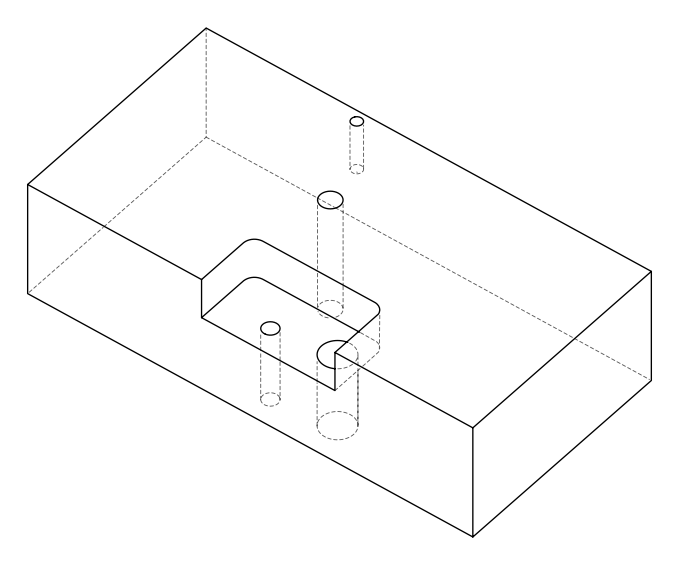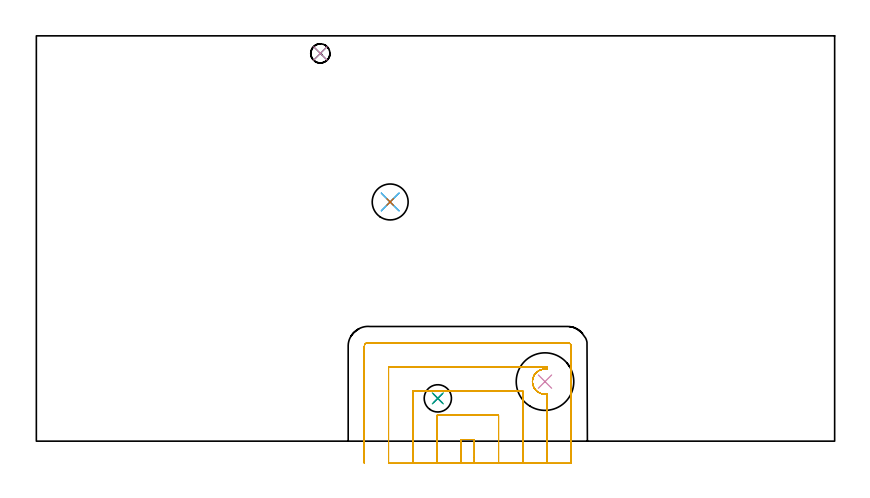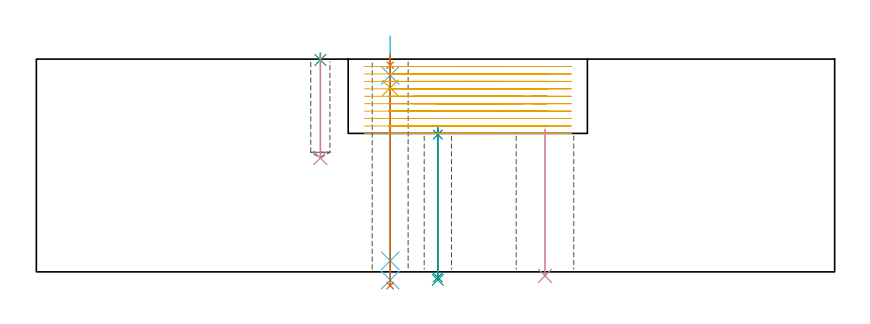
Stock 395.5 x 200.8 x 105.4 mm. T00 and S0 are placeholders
(PLAN: 11 operations, 8 tool changes, 24.5 min)
(1 SPOT_DRILL | STEP1HOLE_1 | NXT0321_9005460120000 | 0.05 min | 183 mm3)
(2 SPOT_DRILL_1 | STEP1HOLE_2 | NXT0321_9005460120000 | 0.04 min | 4058 mm3)
(3 SPOT_DRILL_2 | STEP1POCKET | NXT0321_9005460120000 | 0.03 min | 1 mm3)
(4 INDEXABLE_INSERT_DRILL_THROUGH_HOLE_FROM_SOLID | STEP1HOLE | NXT0302_028 | 0.3 min | 67191 mm3)
(5 DRILL_BLIND_HOLE_INTO_CENTER | STEP1HOLE_1 | UGT0301_490 | 0.07 min | 735 mm3)
(6 GUN_DRILL_THROUGH_HOLE | STEP1HOLE_1 | UGT0307_008 | 0.6 min | 9079 mm3)
(7 DRILL_TO_ENLARGE_THROUGH_HOLE | STEP1HOLE_1 | UGT0301_248 | 0.46 min | 16189 mm3)
(8 DRILL_THROUGH_HOLE_INTO_CENTER | STEP1HOLE_2 | NXT0301_042 | 0.3 min | 2705 mm3)
(9 DRILL_TO_ENLARGE_THROUGH_HOLE_1 | STEP1HOLE_2 | NXT0301_102 | 0.31 min | 8289 mm3)
(10 DRILL_BLIND_HOLE_INTO_CENTER_1 | STEP1POCKET | UGT0301_490 | 0.21 min | 3324 mm3)
(11 MILL_SLOT | SLOT_PARTIAL_RECTANGULAR | NXT0201_012 | Follow Part, ap 4, ae 75% | 22.14 min | 217470 mm3)
(TOOL NXT0321_9005460120000 | NC Spot Drill, 142deg, 12mm, Carbide, Uncoated | D12 PA142 FL30 Z2)
(TOOL NXT0302_028 | Index. Insert Drill 28.5mm [880-D2850L32-03] | D28.5 PA176 FL86 Z2)
(TOOL UGT0301_490 | Carbide Drill 9.5 mm | D9.5 PA118 FL81 Z2)
(TOOL UGT0307_008 | Gun Drill 11 mm | D11 PA130 FL24 Z1)
(TOOL UGT0301_248 | Twist Drill 17.8 mm | D17.8 PA118 FL130 Z2)
(TOOL NXT0301_042 | Carbide Drill 7.1mm [860.1-0710-057A1-MM 2214] | D7.1 PA140 FL85 Z2)
(TOOL NXT0301_102 | Carbide Drill 13.5mm [860.1-1350-108A1-MM 2214] | D13.5 PA140 FL123 Z2)
(TOOL NXT0201_012 | ENDMILL 16mm [2P460-1600-NA 1630] | D16 FL38 Z6)
(OP 1 SPOT_DRILL)
G17 G21 G94 G90
T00 M6
G54
G17 G0 G90 X175.3 Y118.5 S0 M3
G43 Z115.4 H0
G94 G81 G98 Z102.4 F250. R108.4
G80
M5
M2
(OP 2 SPOT_DRILL_1)
G17 G21 G94 G90
T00 M6
G54
G17 G0 G90 X198.9 Y21.2 S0 M3
G43 Z115.4 H0
G94 G81 G98 Z68.01 F250. R71.6
G80
M5
M2
(OP 3 SPOT_DRILL_2)
G17 G21 G94 G90
T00 M6
G54
G17 G0 G90 X140.7 Y192.1 S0 M3
G43 Z115.4 H0
G94 G81 G98 Z104.991 F250. R108.4
G80
M5
M2
(OP 4 INDEXABLE_INSERT_DRILL_THROUGH_HOLE_FROM_SOLID)
G17 G21 G94 G90
T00 M6
G54
G17 G0 G90 X252. Y29.5 S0 M3
G43 Z115.4 H1
G94 G81 G98 Z-1.998 F250. R70.6
G80
M5
M2
(OP 5 DRILL_BLIND_HOLE_INTO_CENTER)
G17 G21 G94 G90
T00 M6
G54
G17 G0 G90 X175.3 Y118.5 S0 M3
G43 Z115.4 H0
G94 G81 G98 Z91.15 F250. R107.4
G80
M5
M2
(OP 6 GUN_DRILL_THROUGH_HOLE)
G17 G21 G94 G90
T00 M6
G54
G17 G0 G90 X175.3 Y118.5 M8
G43 Z116.748 H0
S716 M3
G94 G1 Z97.335 F125. M26
G4 X.084
Z5.5 F250.
G4 X.084
Z-4.065 F125.
G4 X.084
M5
M9
G0 Z116.748
M2
(OP 7 DRILL_TO_ENLARGE_THROUGH_HOLE)
G17 G21 G94 G90
T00 M6
G54
G17 G0 G90 X175.3 Y118.5 S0 M3
G43 Z115.4 H0
G94 G73 G98 Z-6.848 F250. Q16.035 R107.4
G80
M5
M2
(OP 8 DRILL_THROUGH_HOLE_INTO_CENTER)
G17 G21 G94 G90
T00 M6
G54
G17 G0 G90 X198.9 Y21.2 S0 M3
G43 Z115.4 H1
G94 G73 G98 Z-2.792 F250. Q6.49 R70.6
G80
M5
M2
(OP 9 DRILL_TO_ENLARGE_THROUGH_HOLE_1)
G17 G21 G94 G90
T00 M6
G54
G17 G0 G90 X198.9 Y21.2 S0 M3
G43 Z115.4 H1
G94 G73 G98 Z-3.957 F250. Q12.093 R70.6
G80
M5
M2
(OP 10 DRILL_BLIND_HOLE_INTO_CENTER_1)
G17 G21 G94 G90
T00 M6
G54
G17 G0 G90 X140.7 Y192.1 S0 M3
G43 Z115.4 H0
G94 G81 G98 Z56.4 F250. R107.4
G80
M5
M2
(OP 11 MILL_SLOT)
G17 G21 G94 G90
T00 M6
G54
G17 G0 G90 X217. Y-11. S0 M3
G43 Z115.4 H1
Z101.72
G94 G1 Y-8. F250.
Y0.8 F500.
X210.5
Y-8.
Y-11. F250.
X229.
Y-8.
Y12.8 F500.
X198.5
Y-8.
Y-11. F250.
X241.
Y-8.
Y24.8 F500.
X186.5
Y-8.
Y-11. F250.
X253.
Y-8.
Y23.334 F500.
G2 X250.414 Y23.458 R6.247
G1 X250.28 Y23.495
G2 X247.064 Y25.67 R6.287
X246.615 Y26.329 R6.287
X246.604 Y32.652 R6.322
X251.118 Y35.684 R6.33
X253. Y35.666 R6.247
G1 Y36.8
X174.5
Y-8.
Y-11. F250.
X265.
Y-8.
Y47. F500.
G3 X263.2 Y48.8 R1.8
G1 X164.3
G3 X162.5 Y47. R1.8
G1 Y-8.
Y-11. F250.
G0 X217. Z98.04
G1 Y-8.
Y0.8 F500.
X210.5
Y-8.
Y-11. F250.
X229.
Y-8.
Y12.8 F500.
X198.5
Y-8.
Y-11. F250.
X241.
Y-8.
Y24.8 F500.
X186.5
Y-8.
Y-11. F250.
X253.
Y-8.
Y23.334 F500.
G2 X250.414 Y23.458 R6.247
X246.627 Y26.309 R6.287
X246.604 Y32.652 R6.322
X251.118 Y35.684 R6.33
X253. Y35.666 R6.247
G1 Y36.8
X174.5
Y-8.
Y-11. F250.
X265.
Y-8.
Y47. F500.
G3 X263.2 Y48.8 R1.8
G1 X164.3
G3 X162.5 Y47. R1.8
G1 Y-8.
Y-11. F250.
G0 X217. Z94.36
G1 Y-8.
Y0.8 F500.
X210.5
Y-8.
Y-11. F250.
X229.
Y-8.
Y12.8 F500.
X198.5
Y-8.
Y-11. F250.
X241.
Y-8.
Y24.8 F500.
X186.5
Y-8.
Y-11. F250.
X253.
Y-8.
Y23.334 F500.
G2 X250.414 Y23.458 R6.247
X246.627 Y26.309 R6.287
X246.604 Y32.652 R6.32
X251.118 Y35.684 R6.328
X253. Y35.666 R6.247
G1 Y36.8
X174.5
Y-8.
Y-11. F250.
X265.
Y-8.
Y47. F500.
G3 X263.2 Y48.8 R1.8
G1 X164.3
G3 X162.5 Y47. R1.8
G1 Y-8.
Y-11. F250.
G0 X217. Z90.68
G1 Y-8.
Y0.8 F500.
X210.5
Y-8.
Y-11. F250.
X229.
Y-8.
Y12.8 F500.
X198.5
Y-8.
Y-11. F250.
X241.
Y-8.
Y24.8 F500.
X186.5
Y-8.
Y-11. F250.
X253.
Y-8.
Y23.337 F500.
G2 X249.978 Y23.591 R6.254
X246.936 Y25.84 R6.287
X246.627 Y26.309 R6.307
X246.604 Y32.652 R6.32
X251.118 Y35.684 R6.328
X253. Y35.664 R6.252
G1 Y36.8
X174.5
Y-8.
Y-11. F250.
X265.
Y-8.
Y47. F500.
G3 X263.2 Y48.8 R1.8
G1 X164.3
G3 X162.5 Y47. R1.8
G1 Y-8.
Y-11. F250.
G0 X217. Z87.
G1 Y-8.
Y0.8 F500.
X210.5
Y-8.
Y-11. F250.
X229.
Y-8.
Y12.8 F500.
X198.5
Y-8.
Y-11. F250.
X241.
Y-8.
Y24.8 F500.
X186.5
Y-8.
Y-11. F250.
X253.
Y-8.
Y23.337 F500.
G2 X250.078 Y23.557 R6.254
X246.627 Y26.309 R6.3
X246.604 Y32.652 R6.32
X251.118 Y35.684 R6.328
X253. Y35.664 R6.252
G1 Y36.8
X174.5
Y-8.
Y-11. F250.
X265.
Y-8.
Y47. F500.
G3 X263.2 Y48.8 R1.8
G1 X164.3
G3 X162.5 Y47. R1.8
G1 Y-8.
Y-11. F250.
G0 X217. Z83.32
G1 Y-8.
Y0.8 F500.
X210.5
Y-8.
Y-11. F250.
X229.
Y-8.
Y12.8 F500.
X198.5
Y-8.
Y-11. F250.
X241.
Y-8.
Y24.8 F500.
X186.5
Y-8.
Y-11. F250.
X253.
Y-8.
Y23.334 F500.
G2 X250.414 Y23.458 R6.247
X246.627 Y26.309 R6.3
X246.604 Y32.652 R6.32
X251.118 Y35.684 R6.328
X253. Y35.666 R6.248
G1 Y36.8
X174.5
Y-8.
Y-11. F250.
X265.
Y-8.
Y47. F500.
G3 X263.2 Y48.8 R1.8
G1 X164.3
G3 X162.5 Y47. R1.8
G1 Y-8.
Y-11. F250.
G0 X217. Z79.64
G1 Y-8.
Y0.8 F500.
X210.5
Y-8.
Y-11. F250.
X229.
Y-8.
Y12.8 F500.
X198.5
Y-8.
Y-11. F250.
X241.
Y-8.
Y24.8 F500.
X186.5
Y-8.
Y-11. F250.
X253.
Y-8.
Y23.334 F500.
G2 X250.414 Y23.458 R6.247
X246.627 Y26.309 R6.287
X246.604 Y32.652 R6.32
X251.118 Y35.684 R6.328
X253. Y35.666 R6.247
G1 Y36.8
X174.5
Y-8.
Y-11. F250.
X265.
Y-8.
Y47. F500.
G3 X263.2 Y48.8 R1.8
G1 X164.3
G3 X162.5 Y47. R1.8
G1 Y-8.
Y-11. F250.
G0 X217. Z75.96
G1 Y-8.
Y0.8 F500.
X210.5
Y-8.
Y-11. F250.
X229.
Y-8.
Y12.8 F500.
X198.5
Y-8.
Y-11. F250.
X241.
Y-8.
Y24.8 F500.
X186.5
Y-8.
Y-11. F250.
X253.
Y-8.
Y23.334 F500.
G2 X252.5 Y23.273 R6.247
X251.46 Y23.277 R6.24
X246.629 Y26.306 R6.277
X246.496 Y26.544 R6.31
X245.936 Y30.971 R6.32
X246.669 Y32.76 R6.31
X246.955 Y33.182 R6.328
X251.118 Y35.684 R6.329
X253. Y35.666 R6.247
G1 Y36.8
X174.5
Y-8.
Y-11. F250.
X265.
Y-8.
Y47. F500.
G3 X263.2 Y48.8 R1.8
G1 X164.3
G3 X162.5 Y47. R1.8
G1 Y-8.
Y-11. F250.
G0 X217. Z72.28
G1 Y-8.
Y0.8 F500.
X210.5
Y-8.
Y-11. F250.
X229.
Y-8.
Y12.8 F500.
X198.5
Y-8.
Y-11. F250.
X241.
Y-8.
Y24.8 F500.
X186.5
Y-8.
Y-11. F250.
X253.
Y-8.
Y23.334 F500.
G2 X252.5 Y23.273 R6.247
X251.46 Y23.277 R6.24
X246.629 Y26.306 R6.277
X246.496 Y26.544 R6.31
X245.936 Y30.971 R6.32
X246.669 Y32.76 R6.31
X246.955 Y33.182 R6.328
X251.118 Y35.684 R6.329
X253. Y35.666 R6.247
G1 Y36.8
X174.5
Y-8.
Y-11. F250.
X265.
Y-8.
Y47. F500.
G3 X263.2 Y48.8 R1.8
G1 X164.3
G3 X162.5 Y47. R1.8
G1 Y-8.
Y-11. F250.
G0 X217. Z68.6
G1 Y-8.
Y0.8 F500.
X210.5
Y-8.
Y-11. F250.
X229.
Y-8.
Y12.8 F500.
X198.5
Y-8.
Y-11. F250.
X241.
Y-8.
Y24.8 F500.
X186.5
Y-8.
Y-11. F250.
X253.
Y-8.
Y23.334 F500.
G2 X250.414 Y23.458 R6.247
X246.627 Y26.309 R6.287
X246.604 Y32.652 R6.32
X251.118 Y35.684 R6.328
X253. Y35.666 R6.247
G1 Y36.8
X174.5
Y-8.
Y-11. F250.
X265.
Y-8.
Y47. F500.
G3 X263.2 Y48.8 R1.8
G1 X164.3
G3 X162.5 Y47. R1.8
G1 Y-8.
Y-11. F250.
G0 Z115.4
M5
M2
